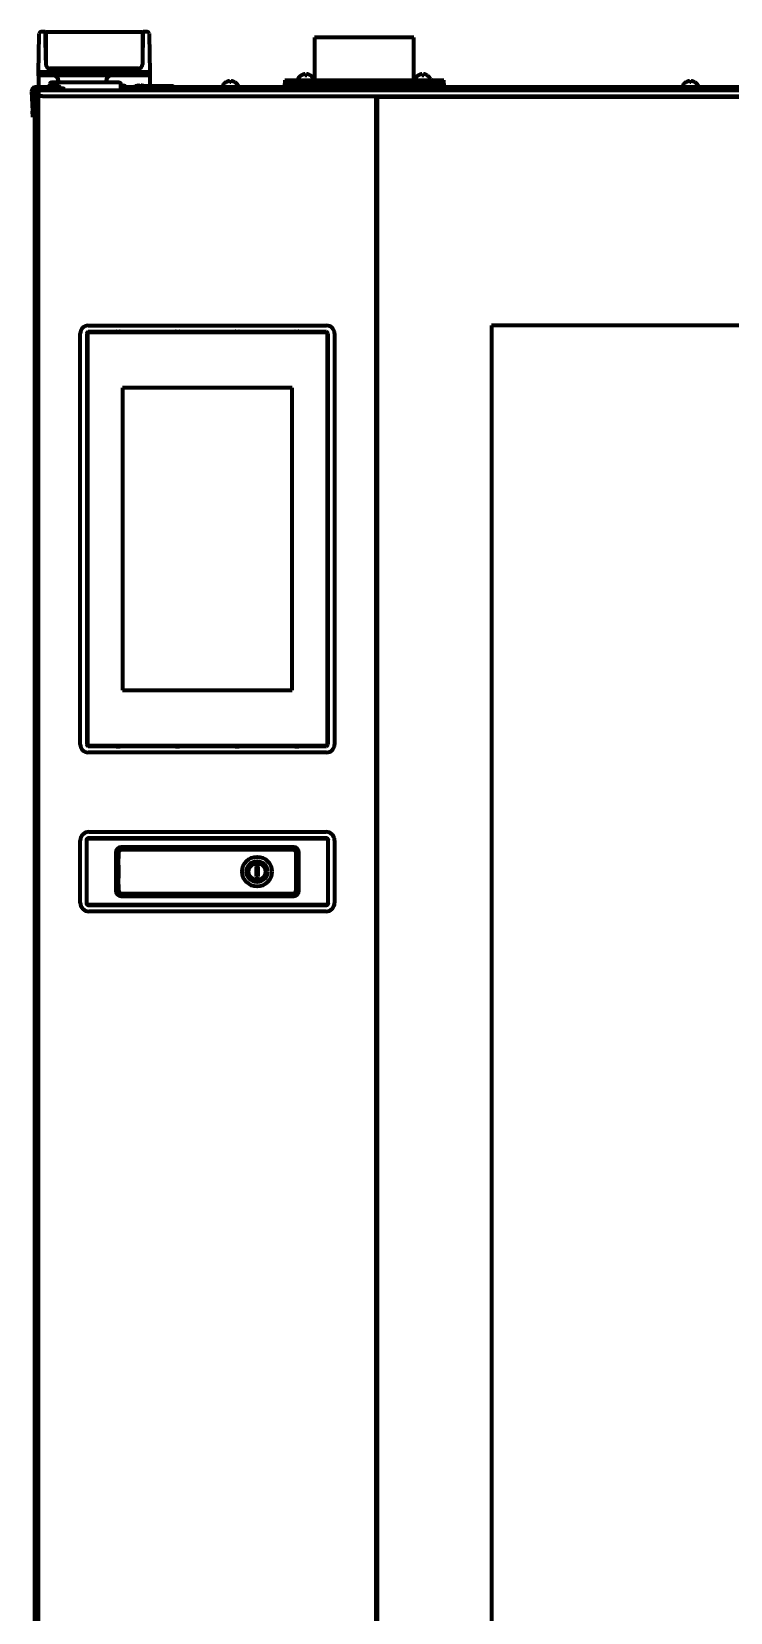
# Model space of a CAD drawing. Header units: inches. Extents: x -2898 to 7248, y 606 to 5598.
# Drawn here: x 2638 to 2989, y 3312 to 4108 of the extents above; entities that cross this region are included whole.
import ezdxf

# ---------------------------------------------------------------- set-up
doc = ezdxf.new("R2010")
doc.units = ezdxf.units.IN

msp = doc.modelspace()

# ---------------------------------------------------------------- linework, layer by layer
at = {"linetype": 'Continuous', "lineweight": 70}
for p, q in [((2642.39, 4108.34), (2644.3, 4108.34)), ((2644.56, 4106.57), (2644.55, 4108.1)), ((2644.67, 4108.14), (2644.67, 4106.34)), ((2693.42, 4108.14), (2644.67, 4108.14)), ((2693.42, 4108.14), (2693.42, 4106.34)), ((2693.54, 4108.1), (2693.53, 4106.57)), ((2693.79, 4108.34), (2695.71, 4108.34)), ((2641.05, 4087.84), (2641.37, 4106.57)), ((2641.37, 4106.57), (2641.39, 4107.36)), ((2644.67, 4094.02), (2644.56, 4106.57)), ((2644.67, 4106.34), (2644.67, 4091.84)), ((2693.53, 4106.57), (2693.42, 4094.02)), ((2693.42, 4106.34), (2693.42, 4091.84)), ((2696.71, 4107.36), (2696.72, 4106.57)), ((2696.72, 4106.57), (2697.05, 4087.84)), ((2830.05, 4105.44), (2780.05, 4105.44)), ((2780.05, 4105.44), (2780.05, 4083.84)), ((2830.05, 4083.84), (2830.05, 4105.44)), ((2642.05, 4087.84), (2641.05, 4087.84)), ((2641.06, 4087.33), (2641.05, 4087.84)), ((2641.05, 4086.77), (2641.05, 4082.91)), ((2641.06, 4087.29), (2641.06, 4087.33)), ((2696.05, 4087.84), (2642.05, 4087.84)), ((2642.06, 4086.34), (2696.04, 4086.34)), ((2691.42, 4089.84), (2646.67, 4089.84)), ((2696.05, 4087.84), (2697.05, 4087.84)), ((2697.05, 4087.84), (2697.04, 4087.33)), ((2697.05, 4087.84), (2697.04, 4087.33)), ((2697.04, 4087.33), (2697.04, 4087.29)), ((2697.04, 4085.85), (2697.04, 4082.31)), ((2697.05, 4087.84), (2697.05, 4086.77)), ((2697.05, 4086.77), (2697.05, 4082.91)), ((2765.05, 4083.84), (2845.05, 4083.84)), ((2765.05, 4083.84), (2765.05, 4082.34)), ((2771.6, 4084.44), (2771.6, 4084.24)), ((2773.3, 4086.29), (2773.3, 4086.32)), ((2777.9, 4086.32), (2777.9, 4086.29)), ((2779.6, 4084.24), (2779.6, 4084.44)), ((2830.49, 4084.44), (2830.49, 4084.24)), ((2832.19, 4086.29), (2832.19, 4086.32)), ((2836.79, 4086.32), (2836.79, 4086.29)), ((2838.49, 4084.24), (2838.49, 4084.44)), ((2845.05, 4082.34), (2845.05, 4083.84)), ((2637.55, 4078.24), (2638.07, 4068.34)), ((2638.55, 4078.29), (2639.07, 4068.39)), ((2639.05, 4077.24), (2640.55, 4077.24)), ((2639.05, 4077.24), (2639.05, 2412.04)), ((2640.55, 4080.34), (2639.55, 4080.34)), ((2640.55, 4079.34), (2639.55, 4079.34)), ((2640.55, 4080.34), (2640.55, 4078.27)), ((2646.58, 4080.34), (2640.55, 4080.34)), ((2640.55, 4078.27), (2640.55, 4068.35)), ((2641.05, 4081.86), (2641.06, 4081.33)), ((2641.05, 4078.84), (2643.05, 4078.84)), ((2641.05, 4078.84), (2641.05, 4075.84)), ((2643.05, 4075.84), (2641.05, 4075.84)), ((2643.05, 4075.84), (2641.05, 4075.84)), ((2641.05, 2427.84), (2641.05, 4075.84)), ((2643.05, 4078.84), (3529.05, 4078.84)), ((2643.05, 4075.84), (3529.05, 4075.84)), ((2643.05, 4075.84), (2809.05, 4075.84)), ((2644.8, 4079.44), (2644.8, 4079.24)), ((2645.2, 4079.84), (2653.4, 4079.84)), ((2646.6, 4081.86), (2646.57, 4080.17)), ((2647.42, 4080.84), (2647.42, 4080.82)), ((2647.6, 4082.84), (2681.49, 4082.84)), ((2648.92, 4080.82), (2648.92, 4081.22)), ((2649.67, 4081.22), (2649.67, 4080.82)), ((2651.1, 4083.4), (2651.11, 4082.84)), ((2651.17, 4080.82), (2651.17, 4080.84)), ((2653.8, 4079.24), (2653.8, 4079.44)), ((2674.99, 4082.84), (2675, 4083.4)), ((2682.54, 4079.35), (2682.49, 4081.86)), ((2682.53, 4079.84), (2686.9, 4079.84)), ((2683.17, 4081.22), (2683.17, 4080.82)), ((2684.67, 4080.82), (2684.67, 4080.84)), ((2689.25, 4080.34), (2685.36, 4080.34)), ((2687.3, 4079.24), (2687.3, 4079.44)), ((2687.8, 4079.44), (2687.8, 4079.24)), ((2688.2, 4079.84), (2696.4, 4079.84)), ((2689.5, 4080.84), (2689.25, 4080.59)), ((2689.25, 4080.59), (2690.05, 4080.59)), ((2689.25, 4080.59), (2689.25, 4079.84)), ((2690.46, 4080.84), (2689.5, 4080.84)), ((2690.42, 4080.84), (2690.42, 4080.82)), ((2691.92, 4080.82), (2691.92, 4081.22)), ((2692.67, 4080.84), (2691.92, 4080.84)), ((2692.67, 4081.22), (2692.67, 4080.82)), ((2709, 4080.84), (2694.13, 4080.84)), ((2694.17, 4080.82), (2694.17, 4080.84)), ((2694.55, 4080.59), (2709.25, 4080.59)), ((2696.77, 4079.09), (2709.25, 4079.09)), ((2696.8, 4079.24), (2696.8, 4079.44)), ((2697.04, 4081.33), (2697.05, 4081.86)), ((2709.25, 4080.59), (2709, 4080.84)), ((2709, 4078.84), (2709.25, 4079.09)), ((2709.25, 4079.09), (2709.25, 4080.59)), ((2799.76, 4080.34), (2709.25, 4080.34)), ((2733.65, 4080.94), (2733.65, 4080.74)), ((2735.35, 4082.79), (2735.35, 4082.82)), ((2739.95, 4082.82), (2739.95, 4082.79)), ((2741.65, 4080.74), (2741.65, 4080.94)), ((2764.05, 4081.34), (2764.05, 4080.34)), ((2764.05, 4081.34), (2846.05, 4081.34)), ((2845.05, 4082.34), (2765.05, 4082.34)), ((2774, 4081.53), (2773.68, 4081.34)), ((2773.85, 4082.34), (2774, 4082.25)), ((2774, 4082.25), (2774, 4081.53)), ((2774, 4082.25), (2775.6, 4082.25)), ((2777.2, 4081.53), (2774, 4081.53)), ((2775.6, 4082.25), (2777.2, 4082.25)), ((2777.2, 4082.25), (2777.36, 4082.34)), ((2777.2, 4081.53), (2777.2, 4082.25)), ((2777.53, 4081.34), (2777.2, 4081.53)), ((2780.05, 4082.34), (2780.05, 4081.34)), ((2797.8, 4079.44), (2797.8, 4079.24)), ((2798.2, 4079.84), (2806.4, 4079.84)), ((2800.42, 4080.84), (2800.42, 4080.82)), ((2801.92, 4080.82), (2801.92, 4081.22)), ((2802.67, 4081.22), (2802.67, 4080.82)), ((2804.17, 4080.82), (2804.17, 4080.84)), ((3367.24, 4080.34), (2804.86, 4080.34)), ((2806.8, 4079.24), (2806.8, 4079.44)), ((2811.05, 2625.86), (2811.05, 4075.84)), ((2812.05, 4075.84), (2812.05, 4075.34)), ((2830.05, 4081.34), (2830.05, 4082.34)), ((2832.89, 4081.53), (2832.57, 4081.34)), ((2832.74, 4082.34), (2832.89, 4082.25)), ((2832.89, 4082.25), (2832.89, 4081.53)), ((2832.89, 4082.25), (2834.49, 4082.25)), ((2836.09, 4081.53), (2832.89, 4081.53)), ((2834.49, 4082.25), (2836.09, 4082.25)), ((2836.09, 4082.25), (2836.25, 4082.34)), ((2836.09, 4081.53), (2836.09, 4082.25)), ((2836.42, 4081.34), (2836.09, 4081.53)), ((2846.05, 4080.34), (2846.05, 4081.34)), ((2847.05, 4075.84), (2847.05, 4075.34)), ((2965.25, 4080.94), (2965.25, 4080.74)), ((2966.95, 4082.79), (2966.95, 4082.82)), ((2971.55, 4082.82), (2971.55, 4082.79)), ((2973.25, 4080.74), (2973.25, 4080.94)), ((2638.23, 4065.34), (2638.07, 4068.34)), ((3360.55, 4075.34), (2811.55, 4075.34)), ((2811.55, 4075.34), (2812.55, 4074.34)), ((2811.55, 4075.34), (2811.55, 2625.94)), ((2638.23, 4065.34), (2639.05, 4065.39)), ((2811.05, 4044.34), (2811.55, 4044.34)), ((2811.56, 4043.84), (2811.06, 4043.84)), ((2811.05, 4003.34), (2811.55, 4003.34)), ((2811.56, 4003.84), (2811.06, 4003.84)), ((2662.05, 3749.34), (2662.05, 3956.34)), ((2665.3, 3956.34), (2665.3, 3749.34)), ((2665.6, 3956.34), (2665.6, 3749.34)), ((2666.05, 3960.34), (2786.05, 3960.34)), ((2786.05, 3957.09), (2666.05, 3957.09)), ((2786.05, 3956.79), (2666.05, 3956.79)), ((2680.05, 3957.32), (2680.05, 3957.09)), ((2680.3, 3957.32), (2681.8, 3957.32)), ((2682.05, 3957.09), (2682.05, 3957.32)), ((2710.05, 3957.32), (2710.05, 3957.09)), ((2710.3, 3957.32), (2711.8, 3957.32)), ((2712.05, 3957.09), (2712.05, 3957.32)), ((2740.05, 3957.32), (2740.05, 3957.09)), ((2740.3, 3957.32), (2741.8, 3957.32)), ((2742.05, 3957.09), (2742.05, 3957.32)), ((2770.05, 3957.32), (2770.05, 3957.09)), ((2770.3, 3957.32), (2771.8, 3957.32)), ((2772.05, 3957.09), (2772.05, 3957.32)), ((2786.5, 3749.34), (2786.5, 3956.34)), ((2786.8, 3749.34), (2786.8, 3956.34)), ((2790.05, 3956.34), (2790.05, 3749.34)), ((2869.05, 3960.34), (2869.05, 2740.94)), ((3303.05, 3960.34), (2869.05, 3960.34)), ((2768.72, 3929.04), (2683.38, 3929.04)), ((2683.38, 3929.04), (2683.38, 3776.64)), ((2768.72, 3776.64), (2768.72, 3929.04)), ((2683.38, 3776.64), (2768.72, 3776.64)), ((2666.05, 3748.89), (2786.05, 3748.89)), ((2666.05, 3748.59), (2786.05, 3748.59)), ((2786.05, 3745.34), (2666.05, 3745.34)), ((2680.05, 3748.59), (2680.05, 3748.37)), ((2680.3, 3748.37), (2681.8, 3748.37)), ((2682.05, 3748.37), (2682.05, 3748.59)), ((2710.05, 3748.59), (2710.05, 3748.37)), ((2710.3, 3748.37), (2711.8, 3748.37)), ((2712.05, 3748.37), (2712.05, 3748.59)), ((2740.05, 3748.59), (2740.05, 3748.37)), ((2740.3, 3748.37), (2741.8, 3748.37)), ((2742.05, 3748.37), (2742.05, 3748.59)), ((2770.05, 3748.59), (2770.05, 3748.37)), ((2770.3, 3748.37), (2771.8, 3748.37)), ((2772.05, 3748.37), (2772.05, 3748.59)), ((2666.3, 3705.34), (2785.8, 3705.34)), ((2785.8, 3702.2), (2666.3, 3702.2)), ((2666.3, 3702.04), (2785.8, 3702.04)), ((2662.05, 3669.59), (2662.05, 3701.09)), ((2665.19, 3701.09), (2665.19, 3669.59)), ((2665.35, 3669.59), (2665.35, 3701.09)), ((2679.99, 3695.05), (2679.99, 3675.64)), ((2680.15, 3675.64), (2680.15, 3695.05)), ((2681.35, 3694.84), (2681.35, 3691.89)), ((2769.5, 3697.65), (2682.59, 3697.65)), ((2682.59, 3697.49), (2769.5, 3697.49)), ((2769.25, 3696.34), (2682.85, 3696.34)), ((2770.75, 3675.84), (2770.75, 3694.84)), ((2771.94, 3695.05), (2771.94, 3675.64)), ((2772.1, 3675.64), (2772.1, 3695.05)), ((2786.74, 3701.09), (2786.74, 3669.59)), ((2786.9, 3669.59), (2786.9, 3701.09)), ((2790.05, 3701.09), (2790.05, 3669.59)), ((2681.35, 3690.89), (2681.35, 3691.89)), ((2681.35, 3689.66), (2681.35, 3690.89)), ((2681.35, 3688.66), (2681.35, 3689.66)), ((2681.35, 3688.66), (2681.35, 3682.03)), ((2750.55, 3687.84), (2750.55, 3682.84)), ((2751.55, 3682.84), (2751.55, 3687.84)), ((2681.35, 3681.03), (2681.35, 3682.03)), ((2681.35, 3679.79), (2681.35, 3681.03)), ((2681.35, 3678.79), (2681.35, 3679.79)), ((2681.35, 3678.79), (2681.35, 3675.84)), ((2769.5, 3673.2), (2682.59, 3673.2)), ((2682.59, 3673.04), (2769.5, 3673.04)), ((2682.85, 3674.34), (2769.25, 3674.34)), ((2785.8, 3668.65), (2666.3, 3668.65)), ((2666.3, 3668.49), (2785.8, 3668.49)), ((2785.8, 3665.34), (2666.3, 3665.34))]:
    msp.add_line(p, q, dxfattribs=at)
for radius in [7.5, 5.25, 4.25]:
    msp.add_circle((2751.05, 3685.34), radius, dxfattribs=at)
for centre, radius, start, end in [((2642.39, 4107.34), 1, 90, 179), ((2644.3, 4108.09), 0.25, 0.5, 90), ((2693.79, 4108.09), 0.25, 90, 179.5), ((2695.71, 4107.34), 1, 1, 90), ((2646.69, 4091.84), 2, 180.5, 270), ((2691.4, 4091.84), 2, 270, 359.5), ((2642.06, 4087.34), 1, 181, 270), ((2648.1, 4083.34), 3, 1, 90), ((2678, 4083.34), 3, 90, 179), ((2696.04, 4087.34), 1, 270, 359), ((2772, 4084.44), 0.4, 149.69882, 180), ((2772, 4084.24), 0.4, 180, 270), ((2775.8, 4082.22), 4.8, 121.37271, 149.69882), ((2775.4, 4082.22), 4.8, 30.30118, 58.62729), ((2779.2, 4084.24), 0.4, 270, 0), ((2779.2, 4084.44), 0.4, 0, 30.30118), ((2830.89, 4084.44), 0.4, 149.69882, 180), ((2830.89, 4084.24), 0.4, 180, 270), ((2834.69, 4082.22), 4.8, 121.37271, 149.69882), ((2834.29, 4082.22), 4.8, 30.30118, 58.62729), ((2838.09, 4084.24), 0.4, 270, 0), ((2838.09, 4084.44), 0.4, 0, 30.30118), ((2639.55, 4078.34), 2, 90, 183), ((2639.55, 4078.34), 1, 90, 183), ((2641.05, 4077.24), 2, 104.47924, 175.90629), ((2641.05, 4077.24), 1, 120.00248, 175.5), ((2645.2, 4079.44), 0.4, 90, 180), ((2645.2, 4079.24), 0.4, 180, 270), ((2649.3, 4077.59), 3.75, 120, 143.1301), ((2647.6, 4081.84), 1, 90, 179), ((2649.3, 4077.59), 3.73, 103.56267, 120.16679), ((2649.3, 4077.59), 3.25, 83.36926, 96.63074), ((2649.3, 4077.59), 3.73, 59.83321, 76.43733), ((2649.3, 4077.59), 3.75, 36.8699, 60), ((2653.4, 4079.44), 0.4, 0, 90), ((2653.4, 4079.24), 0.4, 270, 0), ((2681.49, 4081.84), 1, 1, 90), ((2682.04, 4079.34), 0.5, 270, 1), ((2682.8, 4077.59), 3.25, 83.36926, 95.02838), ((2682.8, 4077.59), 3.73, 59.83321, 76.43733), ((2682.8, 4077.59), 3.75, 36.8699, 60), ((2686.9, 4079.44), 0.4, 0, 90), ((2686.9, 4079.24), 0.4, 270, 0), ((2688.2, 4079.44), 0.4, 90, 180), ((2688.2, 4079.24), 0.4, 180, 270), ((2692.3, 4077.59), 3.75, 120, 143.1301), ((2692.3, 4077.59), 3.73, 103.56267, 120.16679), ((2692.3, 4077.59), 3.25, 83.36926, 96.63074), ((2692.3, 4077.59), 3.73, 59.83321, 76.43733), ((2692.3, 4077.59), 3.75, 36.8699, 60), ((2696.4, 4079.44), 0.4, 0, 90), ((2696.4, 4079.24), 0.4, 270, 0), ((2696.04, 4081.34), 1, 330, 358.99188), ((2734.05, 4080.94), 0.4, 149.69882, 180), ((2734.05, 4080.74), 0.4, 180, 270), ((2737.85, 4078.72), 4.8, 121.37271, 149.69882), ((2737.45, 4078.72), 4.8, 30.30118, 58.62729), ((2741.25, 4080.74), 0.4, 270, 0), ((2741.25, 4080.94), 0.4, 0, 30.30118), ((2798.2, 4079.44), 0.4, 90, 180), ((2798.2, 4079.24), 0.4, 180, 270), ((2802.3, 4077.59), 3.75, 120, 143.1301), ((2802.3, 4077.59), 3.73, 103.56267, 120.16679), ((2802.3, 4077.59), 3.25, 83.36926, 96.63074), ((2802.3, 4077.59), 3.73, 59.83321, 76.43733), ((2802.3, 4077.59), 3.75, 36.8699, 60), ((2806.4, 4079.44), 0.4, 0, 90), ((2806.4, 4079.24), 0.4, 270, 0), ((2965.65, 4080.94), 0.4, 149.69882, 180), ((2965.65, 4080.74), 0.4, 180, 270), ((2969.45, 4078.72), 4.8, 121.37271, 149.69882), ((2969.05, 4078.72), 4.8, 30.30118, 58.62729), ((2972.85, 4080.74), 0.4, 270, 0), ((2972.85, 4080.94), 0.4, 0, 30.30118), ((2811.55, 4043.34), 1, 90, 119.99953), ((2666.05, 3956.34), 4, 90, 180), ((2666.05, 3956.34), 0.75, 90, 180), ((2666.05, 3956.34), 0.45, 90, 180), ((2786.05, 3956.34), 4, 0, 90), ((2786.05, 3956.34), 0.75, 0, 90), ((2786.05, 3956.34), 0.45, 0, 90), ((2666.05, 3749.34), 4, 180, 270), ((2666.05, 3749.34), 0.75, 180, 270), ((2666.05, 3749.34), 0.45, 180, 270), ((2786.05, 3749.34), 0.75, 270, 0), ((2786.05, 3749.34), 0.45, 270, 0), ((2786.05, 3749.34), 4, 270, 0), ((2666.3, 3701.09), 4.25, 90, 180), ((2666.3, 3701.09), 1.14, 90, 180), ((2666.3, 3701.09), 1.1, 90, 180), ((2666.3, 3701.09), 0.946, 90, 180), ((2785.8, 3701.09), 4.25, 0, 90), ((2785.8, 3701.09), 1.14, 0, 90), ((2785.8, 3701.09), 1.1, 0, 90), ((2785.8, 3701.09), 0.946, 0, 90), ((2682.59, 3695.05), 2.6, 90, 180), ((2682.59, 3695.05), 2.44, 90, 180), ((2682.85, 3694.84), 1.5, 90, 180), ((2769.25, 3694.84), 1.5, 0, 90), ((2769.5, 3695.05), 2.6, 0, 90), ((2769.5, 3695.05), 2.44, 0, 90), ((2751.05, 3687.84), 0.5, 0, 180), ((2751.05, 3682.84), 0.5, 180, 0), ((2682.59, 3675.64), 2.6, 180, 270), ((2682.59, 3675.64), 2.44, 180, 270), ((2682.85, 3675.84), 1.5, 180, 270), ((2769.25, 3675.84), 1.5, 270, 0), ((2769.5, 3675.64), 2.6, 270, 0), ((2769.5, 3675.64), 2.44, 270, 0), ((2666.3, 3669.59), 4.25, 180, 270), ((2666.3, 3669.59), 1.14, 180, 270), ((2666.3, 3669.59), 1.1, 180, 270), ((2666.3, 3669.59), 0.946, 180, 270), ((2785.8, 3669.59), 0.946, 270, 0), ((2785.8, 3669.59), 1.1, 270, 0), ((2785.8, 3669.59), 1.14, 270, 0), ((2785.8, 3669.59), 4.25, 270, 0)]:
    msp.add_arc(centre, radius, start, end, dxfattribs=at)
for centre, major_axis, ratio, start_param, end_param in [((2693.27, 4104.84), (0.25, -0.002), 0.999999, 5.393025, 6.282976), ((2644.01, 4076.15), (-6.61, 1.06), 0.100425, 5.370861, 5.576685), ((2642.06, 4081.34), (0, 1), 0.999992, 1.986682, 3.141593), ((2648.67, 4077.59), (0, -3.64), 0.707107, 3.044426, 3.23876), ((2649.92, 4077.59), (0, 3.64), 0.707107, 6.186018, 6.380352), ((2683.42, 4077.59), (0, 3.64), 0.707107, 6.186018, 6.380352), ((2691.67, 4077.59), (0, -3.64), 0.707107, 3.044426, 3.23876), ((2692.92, 4077.59), (0, 3.64), 0.707107, 6.186018, 6.380352), ((2696.03, 4081.34), (0, 1), 0.999992, 4.194444, 4.694936), ((2801.67, 4077.59), (0, -3.64), 0.707107, 3.044426, 3.23876), ((2802.92, 4077.59), (0, 3.64), 0.707107, 6.186018, 6.380352), ((2643.55, 4068.35), (3, 0), 0.999391, 3.141593, 3.727303), ((2680.3, 3957.32), (0.25, 0), 0.017455, 1.570796, 3.141593), ((2681.8, 3957.32), (0.25, 0), 0.017455, 0, 1.570796), ((2710.3, 3957.32), (0.25, 0), 0.017455, 1.570796, 3.141593), ((2711.8, 3957.32), (0.25, 0), 0.017455, 0, 1.570796), ((2740.3, 3957.32), (0.25, 0), 0.017455, 1.570796, 3.141593), ((2741.8, 3957.32), (0.25, 0), 0.017455, 0, 1.570796), ((2770.3, 3957.32), (0.25, 0), 0.017455, 1.570796, 3.141593), ((2771.8, 3957.32), (0.25, 0), 0.017455, 0, 1.570796), ((2680.3, 3748.37), (0.25, 0), 0.017455, 3.141593, 4.712389), ((2681.8, 3748.37), (0.25, 0), 0.017455, 4.712389, 6.283185), ((2710.3, 3748.37), (0.25, 0), 0.017455, 3.141593, 4.712389), ((2711.8, 3748.37), (0.25, 0), 0.017455, 4.712389, 6.283185), ((2740.3, 3748.37), (0.25, 0), 0.017455, 3.141593, 4.712389), ((2741.8, 3748.37), (0.25, 0), 0.017455, 4.712389, 6.283185), ((2770.3, 3748.37), (0.25, 0), 0.017455, 3.141593, 4.712389), ((2771.8, 3748.37), (0.25, 0), 0.017455, 4.712389, 6.283185)]:
    msp.add_ellipse(centre, major_axis=major_axis, ratio=ratio, start_param=start_param, end_param=end_param, dxfattribs=at)
for points, knots in [([(2644.67, 4104.64), (2644.66, 4104.65), (2644.63, 4104.68), (2644.59, 4104.74), (2644.58, 4104.8), (2644.58, 4104.83)], [0, 0, 0, 0, 0.125517, 0.562669, 1, 1, 1, 1]), ([(2641.05, 4087.84), (2641.05, 4087.85), (2641.05, 4087.83), (2641.05, 4087.73), (2641.05, 4087.66), (2641.05, 4087.53), (2641.05, 4087.47), (2641.05, 4087.39), (2641.05, 4087.36), (2641.05, 4087.29), (2641.05, 4087.26), (2641.05, 4087.09), (2641.05, 4086.94), (2641.05, 4086.77)], [0, 0, 0, 0, 0.25, 0.25, 0.5, 0.5, 0.625, 0.625, 0.6875, 0.6875, 0.75, 0.75, 1, 1, 1, 1]), ([(2641.06, 4086.15), (2641.06, 4086.31), (2641.06, 4086.59), (2641.06, 4086.81), (2641.06, 4086.93), (2641.06, 4086.96), (2641.06, 4087), (2641.06, 4087.06), (2641.06, 4087.12), (2641.06, 4087.21), (2641.06, 4087.26), (2641.06, 4087.29)], [0, 0, 0, 0, 0.25, 0.5, 0.5, 0.5625, 0.5625, 0.625, 0.75, 0.75, 1, 1, 1, 1]), ([(2697.04, 4087.29), (2697.04, 4087.26), (2697.04, 4087.21), (2697.04, 4087.08), (2697.04, 4086.93), (2697.04, 4086.7), (2697.04, 4086.45), (2697.04, 4086.31), (2697.04, 4086.15)], [0, 0, 0, 0, 0.25, 0.25, 0.5, 0.75, 0.75, 1, 1, 1, 1]), ([(2775.1, 4086.29), (2775.1, 4086.41), (2775.1, 4086.52), (2775.1, 4086.66), (2775.1, 4086.7), (2775.1, 4086.78), (2775.1, 4086.81), (2775.1, 4086.84)], [0, 0, 0, 0, 0.5, 0.5, 0.75, 0.75, 1, 1, 1, 1]), ([(2777.9, 4086.29), (2777.7, 4086.41), (2777.49, 4086.52), (2777.16, 4086.66), (2777.05, 4086.7), (2776.83, 4086.78), (2776.72, 4086.81), (2776.6, 4086.84)], [0, 0, 0, 0, 0.5, 0.5, 0.75, 0.75, 1, 1, 1, 1]), ([(2833.99, 4086.29), (2833.99, 4086.41), (2833.99, 4086.52), (2833.99, 4086.66), (2833.99, 4086.7), (2833.99, 4086.78), (2833.99, 4086.81), (2833.99, 4086.84)], [0, 0, 0, 0, 0.5, 0.5, 0.75, 0.75, 1, 1, 1, 1]), ([(2836.79, 4086.29), (2836.59, 4086.41), (2836.38, 4086.52), (2836.05, 4086.66), (2835.94, 4086.7), (2835.72, 4086.78), (2835.61, 4086.81), (2835.49, 4086.84)], [0, 0, 0, 0, 0.5, 0.5, 0.75, 0.75, 1, 1, 1, 1]), ([(2641.05, 4082.92), (2641.05, 4082.75), (2641.05, 4082.6), (2641.05, 4082.33), (2641.05, 4082.22), (2641.05, 4082.08), (2641.05, 4082.03), (2641.05, 4081.98), (2641.05, 4081.97), (2641.05, 4081.94), (2641.05, 4081.87), (2641.05, 4081.84), (2641.05, 4081.85)], [0, 0, 0, 0, 0.25, 0.25, 0.5, 0.5, 0.625, 0.625, 0.6875, 0.6875, 0.75, 1, 1, 1, 1]), ([(2641.06, 4081.33), (2641.06, 4081.26), (2641.06, 4081.2), (2641.09, 4081.07), (2641.11, 4081.01), (2641.16, 4080.89), (2641.19, 4080.83), (2641.27, 4080.73), (2641.31, 4080.68), (2641.4, 4080.58), (2641.45, 4080.54), (2641.56, 4080.47), (2641.62, 4080.44), (2641.74, 4080.39), (2641.8, 4080.37), (2641.93, 4080.35), (2641.99, 4080.34), (2642.06, 4080.34)], [0, 0, 0, 0, 0.125, 0.125, 0.25, 0.25, 0.375, 0.375, 0.5, 0.5, 0.625, 0.625, 0.75, 0.75, 0.875, 0.875, 1, 1, 1, 1]), ([(2697.05, 4082.92), (2697.05, 4082.75), (2697.05, 4082.6), (2697.05, 4082.33), (2697.05, 4082.22), (2697.05, 4082.08), (2697.05, 4082.03), (2697.05, 4081.98), (2697.05, 4081.97), (2697.05, 4081.94), (2697.05, 4081.87), (2697.05, 4081.84), (2697.05, 4081.85)], [0, 0, 0, 0, 0.25, 0.25, 0.5, 0.5, 0.625, 0.625, 0.6875, 0.6875, 0.75, 1, 1, 1, 1]), ([(2737.15, 4082.79), (2737.15, 4082.91), (2737.15, 4083.02), (2737.15, 4083.16), (2737.15, 4083.2), (2737.15, 4083.28), (2737.15, 4083.31), (2737.15, 4083.34)], [0, 0, 0, 0, 0.5, 0.5, 0.75, 0.75, 1, 1, 1, 1]), ([(2739.95, 4082.79), (2739.74, 4082.91), (2739.53, 4083.02), (2739.21, 4083.16), (2739.1, 4083.2), (2738.88, 4083.28), (2738.76, 4083.31), (2738.65, 4083.34)], [0, 0, 0, 0, 0.5, 0.5, 0.75, 0.75, 1, 1, 1, 1]), ([(2968.75, 4082.79), (2968.75, 4082.91), (2968.75, 4083.02), (2968.75, 4083.16), (2968.75, 4083.2), (2968.75, 4083.28), (2968.75, 4083.31), (2968.75, 4083.34)], [0, 0, 0, 0, 0.5, 0.5, 0.75, 0.75, 1, 1, 1, 1]), ([(2971.55, 4082.79), (2971.34, 4082.91), (2971.13, 4083.02), (2970.81, 4083.16), (2970.7, 4083.2), (2970.48, 4083.28), (2970.36, 4083.31), (2970.25, 4083.34)], [0, 0, 0, 0, 0.5, 0.5, 0.75, 0.75, 1, 1, 1, 1])]:
    msp.add_open_spline(points, degree=3, knots=knots, dxfattribs=at)
for points in [[(2774.6, 4086.84), (2774.55, 4086.83), (2774.44, 4086.8), (2774.28, 4086.74), (2774.12, 4086.69), (2773.96, 4086.63), (2773.81, 4086.56), (2773.66, 4086.49), (2773.49, 4086.4), (2773.37, 4086.33), (2773.3, 4086.29)], [(2775.1, 4086.84), (2775.08, 4086.84), (2775.02, 4086.85), (2774.95, 4086.85), (2774.88, 4086.86), (2774.81, 4086.86), (2774.74, 4086.85), (2774.67, 4086.85), (2774.63, 4086.84), (2774.6, 4086.84)], [(2776.1, 4086.29), (2775.94, 4086.31), (2775.6, 4086.33), (2775.27, 4086.31), (2775.1, 4086.29)], [(2776.6, 4086.84), (2776.58, 4086.84), (2776.53, 4086.85), (2776.46, 4086.85), (2776.39, 4086.86), (2776.32, 4086.86), (2776.25, 4086.85), (2776.17, 4086.85), (2776.13, 4086.84), (2776.1, 4086.84)], [(2776.1, 4086.84), (2776.1, 4086.83), (2776.1, 4086.8), (2776.1, 4086.74), (2776.1, 4086.69), (2776.1, 4086.63), (2776.1, 4086.56), (2776.1, 4086.49), (2776.1, 4086.4), (2776.1, 4086.33), (2776.1, 4086.29)], [(2833.49, 4086.84), (2833.44, 4086.83), (2833.33, 4086.8), (2833.17, 4086.74), (2833.01, 4086.69), (2832.85, 4086.63), (2832.7, 4086.56), (2832.55, 4086.49), (2832.38, 4086.4), (2832.26, 4086.33), (2832.19, 4086.29)], [(2833.99, 4086.84), (2833.97, 4086.84), (2833.91, 4086.85), (2833.84, 4086.85), (2833.77, 4086.86), (2833.7, 4086.86), (2833.63, 4086.85), (2833.56, 4086.85), (2833.51, 4086.84), (2833.49, 4086.84)], [(2834.99, 4086.29), (2834.83, 4086.31), (2834.49, 4086.33), (2834.16, 4086.31), (2833.99, 4086.29)], [(2835.49, 4086.84), (2835.47, 4086.84), (2835.42, 4086.85), (2835.35, 4086.85), (2835.28, 4086.86), (2835.21, 4086.86), (2835.13, 4086.85), (2835.06, 4086.85), (2835.02, 4086.84), (2834.99, 4086.84)], [(2834.99, 4086.84), (2834.99, 4086.83), (2834.99, 4086.8), (2834.99, 4086.74), (2834.99, 4086.69), (2834.99, 4086.63), (2834.99, 4086.56), (2834.99, 4086.49), (2834.99, 4086.4), (2834.99, 4086.33), (2834.99, 4086.29)], [(2639.05, 4077.39), (2639.05, 4077.34), (2639.05, 4077.29), (2639.05, 4077.24)], [(2640.05, 4077.32), (2640.05, 4077.3), (2640.05, 4077.27), (2640.05, 4077.24)], [(2736.65, 4083.34), (2736.59, 4083.33), (2736.48, 4083.3), (2736.32, 4083.24), (2736.16, 4083.19), (2736.01, 4083.13), (2735.86, 4083.06), (2735.7, 4082.99), (2735.53, 4082.9), (2735.41, 4082.83), (2735.35, 4082.79)], [(2737.15, 4083.34), (2737.12, 4083.34), (2737.07, 4083.35), (2737, 4083.35), (2736.92, 4083.36), (2736.85, 4083.36), (2736.78, 4083.35), (2736.72, 4083.35), (2736.67, 4083.34), (2736.65, 4083.34)], [(2738.15, 4082.79), (2737.98, 4082.81), (2737.65, 4082.83), (2737.31, 4082.81), (2737.15, 4082.79)], [(2738.65, 4083.34), (2738.62, 4083.34), (2738.58, 4083.35), (2738.5, 4083.35), (2738.43, 4083.36), (2738.36, 4083.36), (2738.29, 4083.35), (2738.22, 4083.35), (2738.17, 4083.34), (2738.15, 4083.34)], [(2738.15, 4083.34), (2738.15, 4083.33), (2738.15, 4083.3), (2738.15, 4083.24), (2738.15, 4083.19), (2738.15, 4083.13), (2738.15, 4083.06), (2738.15, 4082.99), (2738.15, 4082.9), (2738.15, 4082.83), (2738.15, 4082.79)], [(2968.25, 4083.34), (2968.19, 4083.33), (2968.08, 4083.3), (2967.92, 4083.24), (2967.76, 4083.19), (2967.61, 4083.13), (2967.46, 4083.06), (2967.3, 4082.99), (2967.13, 4082.9), (2967.01, 4082.83), (2966.95, 4082.79)], [(2968.75, 4083.34), (2968.72, 4083.34), (2968.67, 4083.35), (2968.6, 4083.35), (2968.52, 4083.36), (2968.45, 4083.36), (2968.38, 4083.35), (2968.32, 4083.35), (2968.27, 4083.34), (2968.25, 4083.34)], [(2969.75, 4082.79), (2969.58, 4082.81), (2969.25, 4082.83), (2968.91, 4082.81), (2968.75, 4082.79)], [(2970.25, 4083.34), (2970.22, 4083.34), (2970.18, 4083.35), (2970.1, 4083.35), (2970.03, 4083.36), (2969.96, 4083.36), (2969.89, 4083.35), (2969.82, 4083.35), (2969.77, 4083.34), (2969.75, 4083.34)], [(2969.75, 4083.34), (2969.75, 4083.33), (2969.75, 4083.3), (2969.75, 4083.24), (2969.75, 4083.19), (2969.75, 4083.13), (2969.75, 4083.06), (2969.75, 4082.99), (2969.75, 4082.9), (2969.75, 4082.83), (2969.75, 4082.79)]]:
    msp.add_open_spline(points, degree=3, dxfattribs=at)

doc.saveas('drawing.dxf')
